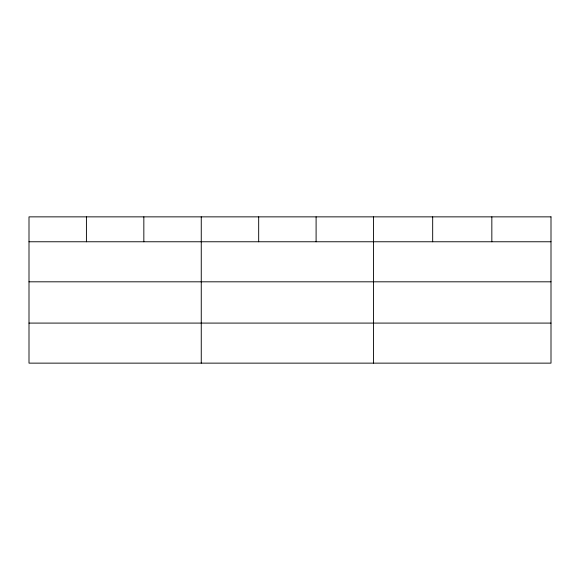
<?xml version="1.0" encoding="UTF-8"?>
<svg xmlns="http://www.w3.org/2000/svg" width="580" height="580" viewBox="0 0 580 580"><rect width="100%" height="100%" fill="white"/><g stroke="black" fill="none" stroke-linecap="round" stroke-linejoin="round"><path stroke-width="0.87" d="M29 241.766L551 241.766M29 281.815L551 281.815M29 323.089L551 323.089M491.84 216.862L491.84 241.766M432.68 216.862L432.68 241.766M373.52 216.862L373.52 363.138M316.1 216.862L316.1 241.766M258.68 216.862L258.68 241.766M201.26 216.862L201.26 363.138M143.84 216.862L143.84 241.766M86.42 216.862L86.42 241.766M551 216.862L29 216.862L29 363.138L551 363.138L551 216.862"/></g></svg>
